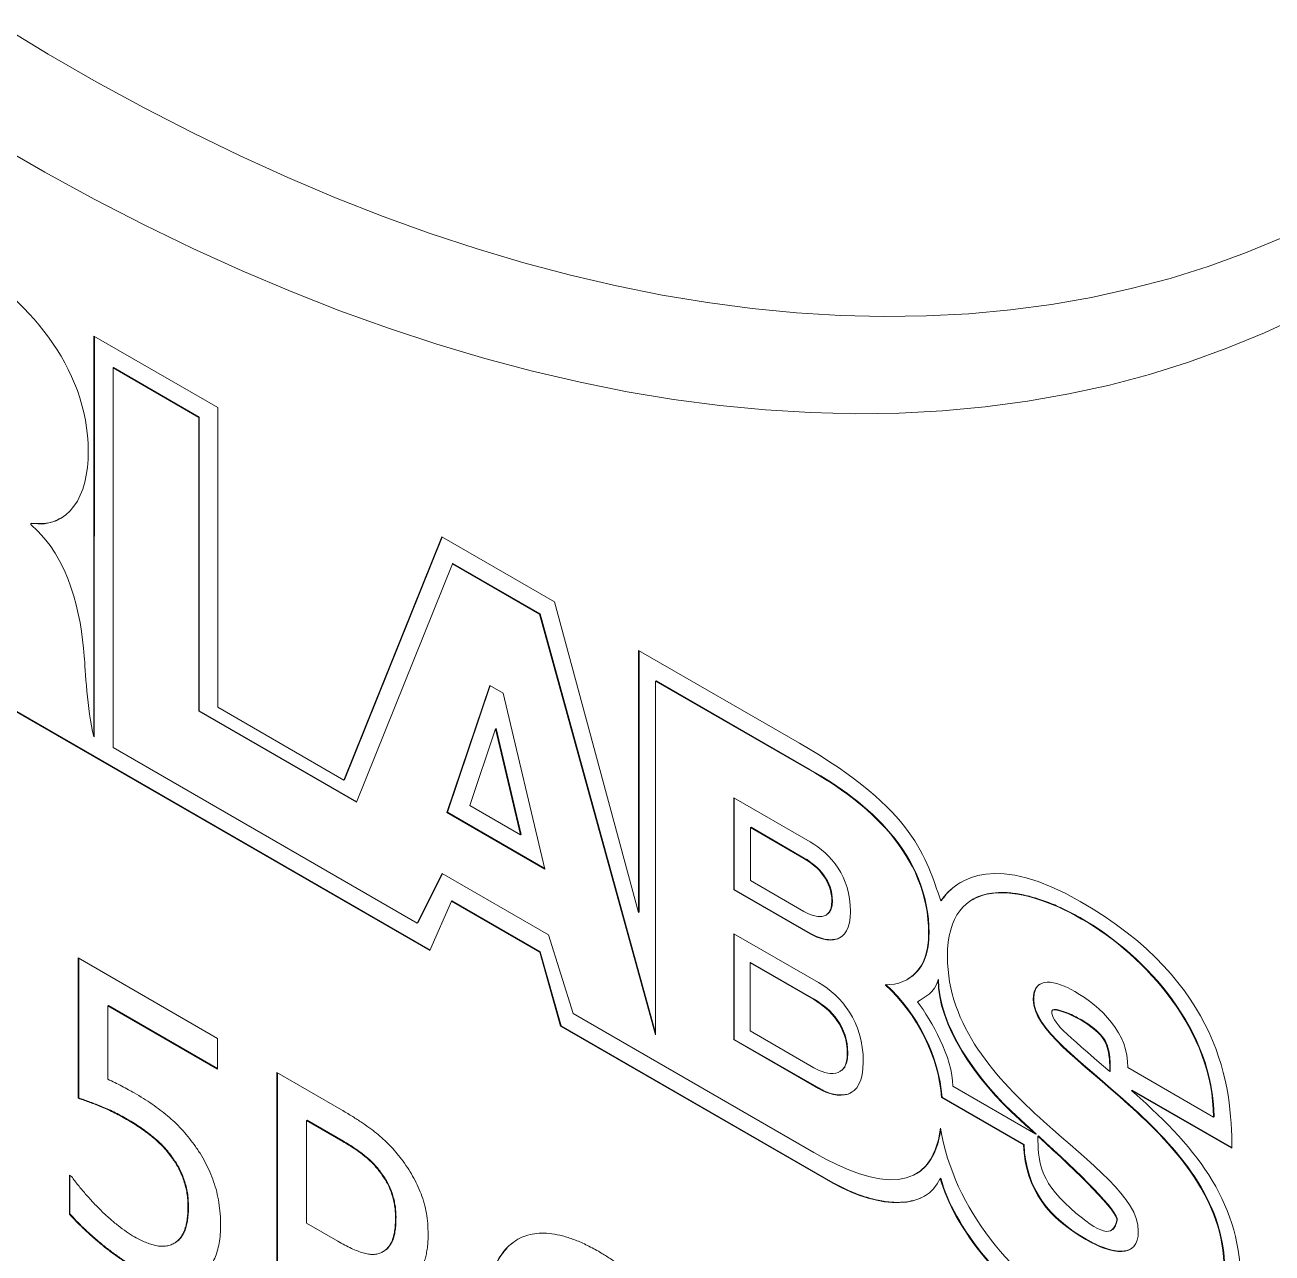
# Model space of a CAD drawing. Header units: inches. Extents: x 0.1 to 10.9, y 0.1 to 8.4.
# Drawn here: x 9.8871 to 10.1413, y 6.5804 to 6.8307 of the extents above; entities that cross this region are included whole.
import ezdxf

# ---------------------------------------------------------------- set-up
doc = ezdxf.new("R2010")
doc.units = ezdxf.units.IN
doc.header["$MEASUREMENT"] = 0

msp = doc.modelspace()

# ---------------------------------------------------------------- linework, layer by layer
at = {"color": 7, "linetype": 'Continuous', "lineweight": 0}
for p, q in [((9.90116, 6.76727), (9.90112, 6.68557)), ((9.92639, 6.75271), (9.90116, 6.76727)), ((9.90127, 6.76721), (9.90122, 6.68563)), ((9.90517, 6.76083), (9.90507, 6.76077)), ((9.90507, 6.6834), (9.90507, 6.76077)), ((9.90507, 6.76077), (9.92255, 6.75068)), ((9.90517, 6.76083), (9.92265, 6.75074)), ((9.92265, 6.75074), (9.92255, 6.75068)), ((9.92255, 6.75068), (9.92255, 6.69081)), ((9.92265, 6.75074), (9.92265, 6.69087)), ((9.92639, 6.69162), (9.92639, 6.75271)), ((9.88843, 6.72912), (9.88832, 6.72906)), ((9.88832, 6.72906), (9.88832, 6.72882)), ((9.9721, 6.72632), (9.95213, 6.67676)), ((9.97217, 6.72628), (9.95224, 6.67682)), ((9.99503, 6.71308), (9.9721, 6.72632)), ((9.9547, 6.67224), (9.97421, 6.72085)), ((9.97432, 6.72092), (9.97421, 6.72085)), ((9.97421, 6.72085), (9.99197, 6.7106)), ((9.97432, 6.72092), (9.99208, 6.71066)), ((10.01217, 6.64979), (9.99503, 6.71308)), ((9.99208, 6.71066), (9.99197, 6.7106)), ((9.99197, 6.7106), (10.01564, 6.6248)), ((9.99208, 6.71066), (10.01564, 6.62525)), ((10.04494, 6.68427), (10.01217, 6.70319)), ((10.01217, 6.70319), (10.01217, 6.64979)), ((10.01227, 6.70313), (10.01227, 6.64985)), ((10.01574, 6.697), (10.01564, 6.69694)), ((10.01564, 6.6248), (10.01564, 6.69694)), ((10.01564, 6.69694), (10.04702, 6.67882)), ((10.01574, 6.697), (10.04713, 6.67888)), ((9.98186, 6.69605), (9.9731, 6.67014)), ((9.98193, 6.69601), (9.9732, 6.6702)), ((9.98186, 6.69605), (9.98459, 6.69448)), ((9.98459, 6.69448), (9.99306, 6.65862)), ((9.96962, 6.64202), (9.8831, 6.69196)), ((9.96966, 6.64211), (9.88321, 6.69202)), ((9.92265, 6.69087), (9.92255, 6.69081)), ((9.92255, 6.69081), (9.9547, 6.67224)), ((9.92265, 6.69087), (9.95474, 6.67234)), ((9.95213, 6.67676), (9.92639, 6.69162)), ((9.98304, 6.68721), (9.9778, 6.67156)), ((9.98315, 6.68727), (9.98304, 6.68721)), ((9.98811, 6.66561), (9.98304, 6.68721)), ((9.98822, 6.66567), (9.98315, 6.68727)), ((9.90122, 6.68563), (9.90112, 6.68557)), ((9.96707, 6.6476), (9.90507, 6.6834)), ((9.95224, 6.67682), (9.95213, 6.67676)), ((10.04713, 6.67888), (10.04702, 6.67882)), ((9.9778, 6.67156), (9.98811, 6.66561)), ((10.03157, 6.67315), (10.04712, 6.66417)), ((10.03157, 6.65441), (10.03157, 6.67315)), ((10.03167, 6.65447), (10.03167, 6.67309)), ((9.9732, 6.6702), (9.9731, 6.67014)), ((9.99306, 6.65862), (9.9731, 6.67014)), ((9.99303, 6.65876), (9.9732, 6.6702)), ((10.03508, 6.66713), (10.03497, 6.66707)), ((10.03497, 6.66707), (10.03497, 6.65626)), ((10.04583, 6.6608), (10.03497, 6.66707)), ((10.04594, 6.66087), (10.03508, 6.66713)), ((9.98822, 6.66567), (9.98811, 6.66561)), ((10.04594, 6.66087), (10.04583, 6.6608)), ((9.97216, 6.65771), (9.96707, 6.6476)), ((9.97222, 6.65767), (9.96718, 6.64766)), ((9.99383, 6.6452), (9.97216, 6.65771)), ((10.03497, 6.65626), (10.04583, 6.64999)), ((10.03167, 6.65447), (10.03157, 6.65441)), ((10.04712, 6.64543), (10.03157, 6.65441)), ((10.04723, 6.64549), (10.03167, 6.65447)), ((9.96962, 6.64202), (9.97404, 6.6521)), ((9.97414, 6.65217), (9.97404, 6.6521)), ((9.97404, 6.6521), (9.99204, 6.64171)), ((9.97414, 6.65217), (9.99214, 6.64177)), ((10.05167, 6.65211), (10.05156, 6.65205)), ((10.07387, 6.6522), (10.07377, 6.65214)), ((10.08032, 6.65246), (10.08018, 6.65238)), ((10.01227, 6.64985), (10.01217, 6.64979)), ((10.05036, 6.64925), (10.05049, 6.64932)), ((9.96718, 6.64766), (9.96707, 6.6476)), ((10.10256, 6.6485), (10.10245, 6.64844)), ((9.99883, 6.62916), (9.99383, 6.6452)), ((10.03157, 6.64545), (10.04885, 6.63547)), ((10.03157, 6.64545), (10.03157, 6.62385)), ((10.03167, 6.64539), (10.03167, 6.62391)), ((10.04723, 6.64549), (10.04712, 6.64543)), ((10.07137, 6.64554), (10.07127, 6.64548)), ((9.99214, 6.64177), (9.99204, 6.64171)), ((9.99204, 6.64171), (9.99628, 6.62663)), ((9.99214, 6.64177), (9.99638, 6.62669)), ((9.89798, 6.6405), (9.92638, 6.62411)), ((9.89798, 6.6119), (9.89798, 6.6405)), ((9.89809, 6.61196), (9.89809, 6.64044)), ((10.03499, 6.63957), (10.03488, 6.63951)), ((10.03488, 6.63951), (10.03488, 6.62562)), ((10.04786, 6.63202), (10.03488, 6.63951)), ((10.04796, 6.63208), (10.03499, 6.63957)), ((10.06695, 6.63612), (10.06709, 6.6362)), ((10.07329, 6.63613), (10.07319, 6.63607)), ((10.04796, 6.63208), (10.04786, 6.63202)), ((10.0927, 6.63204), (10.09259, 6.63198)), ((9.90413, 6.6308), (9.90402, 6.63074)), ((9.90402, 6.63074), (9.90402, 6.61579)), ((9.92638, 6.61783), (9.90402, 6.63074)), ((9.92638, 6.61795), (9.90413, 6.6308)), ((10.04787, 6.60085), (9.99883, 6.62916)), ((10.09662, 6.62994), (10.09649, 6.62987)), ((9.99638, 6.62669), (9.99628, 6.62663)), ((9.99628, 6.62663), (10.05172, 6.59462)), ((9.99638, 6.62669), (10.05182, 6.59468)), ((10.10247, 6.62786), (10.10237, 6.6278)), ((9.92638, 6.62411), (9.92638, 6.61783)), ((10.03167, 6.62391), (10.03157, 6.62385)), ((10.04885, 6.61388), (10.03157, 6.62385)), ((10.04895, 6.61394), (10.03167, 6.62391)), ((10.03488, 6.62562), (10.04786, 6.61813)), ((10.05481, 6.62113), (10.0547, 6.62107)), ((10.10812, 6.62073), (10.10801, 6.62067)), ((10.12933, 6.60807), (10.11185, 6.61816)), ((9.93846, 6.61714), (9.95163, 6.60953)), ((9.93846, 6.56202), (9.93846, 6.61714)), ((9.93857, 6.56208), (9.93857, 6.61707)), ((10.05314, 6.61733), (10.05327, 6.6174)), ((10.1083, 6.6174), (10.10819, 6.61734)), ((10.04895, 6.61394), (10.04885, 6.61388)), ((10.09309, 6.60459), (10.07619, 6.61435)), ((10.11273, 6.61353), (10.11262, 6.61347)), ((10.11262, 6.61347), (10.13307, 6.60175)), ((10.11273, 6.61353), (10.13307, 6.60187)), ((9.89809, 6.61196), (9.89798, 6.6119)), ((10.07401, 6.61213), (10.07391, 6.61207)), ((10.07391, 6.61207), (10.09062, 6.60243)), ((10.07401, 6.61213), (10.09072, 6.60249)), ((10.11215, 6.61065), (10.11204, 6.61059)), ((10.12944, 6.60813), (10.12933, 6.60807)), ((9.90794, 6.60767), (9.90784, 6.60761)), ((9.94461, 6.60743), (9.9445, 6.60737)), ((9.9445, 6.60737), (9.9445, 6.58644)), ((9.95189, 6.6031), (9.9445, 6.60737)), ((9.952, 6.60316), (9.94461, 6.60743)), ((10.08991, 6.60762), (10.0898, 6.60755)), ((9.952, 6.60316), (9.95189, 6.6031)), ((10.0932, 6.60465), (10.09309, 6.60459)), ((10.09365, 6.60423), (10.09355, 6.60417)), ((10.09072, 6.60249), (10.09062, 6.60243)), ((9.91726, 6.5997), (9.91715, 6.59964)), ((9.89617, 6.5962), (9.89661, 6.59595)), ((9.89617, 6.5883), (9.89617, 6.5962)), ((9.89627, 6.58836), (9.89627, 6.59614)), ((9.95966, 6.5968), (9.95955, 6.59674)), ((10.06868, 6.59648), (10.06881, 6.59656)), ((10.07375, 6.59561), (10.07364, 6.59555)), ((10.05182, 6.59468), (10.05172, 6.59462)), ((9.89627, 6.58836), (9.89617, 6.5883)), ((9.92044, 6.58983), (9.92034, 6.58977)), ((9.96273, 6.58769), (9.96263, 6.58763)), ((9.9445, 6.58644), (9.95086, 6.58277)), ((10.10973, 6.58697), (10.10962, 6.58691)), ((10.1034, 6.58317), (10.1033, 6.58311)), ((10.10846, 6.58498), (10.1086, 6.58506)), ((9.91764, 6.58241), (9.91753, 6.58235)), ((9.95994, 6.58055), (9.95983, 6.58049))]:
    msp.add_line(p, q, dxfattribs=at)
at = {"color": 7, "linetype": 'Continuous', "lineweight": 0, "flags": 128}
for points in [[(9.88205, 6.83067), (9.89184, 6.82474), (9.90163, 6.8191), (9.91142, 6.81376), (9.9212, 6.80872), (9.93097, 6.80399), (9.94071, 6.79957), (9.95042, 6.79545), (9.96009, 6.79166), (9.96972, 6.78818), (9.97929, 6.78502), (9.98881, 6.78218), (9.99827, 6.77967), (10.00766, 6.77748), (10.01697, 6.77561), (10.0262, 6.77408), (10.03533, 6.77288), (10.04438, 6.772), (10.05332, 6.77146), (10.06215, 6.77125), (10.07087, 6.77137), (10.07947, 6.77182), (10.08794, 6.7726), (10.09629, 6.77371), (10.10449, 6.77515), (10.11255, 6.77692), (10.12047, 6.77902), (10.12823, 6.78144), (10.13583, 6.78419), (10.14326, 6.78726)], [(10.14719, 6.77141), (10.13972, 6.76792), (10.13207, 6.76476), (10.12425, 6.76193), (10.11627, 6.75944), (10.10813, 6.75728), (10.09984, 6.75545), (10.0914, 6.75397), (10.08282, 6.75282), (10.0741, 6.75202), (10.06526, 6.75155), (10.05629, 6.75143), (10.0472, 6.75165), (10.03801, 6.75221), (10.0287, 6.7531), (10.0193, 6.75434), (10.00981, 6.75592), (10.00023, 6.75783), (9.99058, 6.76008), (9.98085, 6.76267), (9.97106, 6.76559), (9.9612, 6.76884), (9.9513, 6.77242), (9.94135, 6.77632), (9.93136, 6.78055), (9.92134, 6.7851), (9.9113, 6.78997), (9.90124, 6.79515), (9.89117, 6.80065), (9.88109, 6.80645)]]:
    msp.add_lwpolyline(points, dxfattribs=at)
at = {"color": 7, "linetype": 'Continuous', "lineweight": 0}
for points in [[(9.87392, 6.783), (9.88707, 6.77541), (9.90002, 6.76109), (9.90002, 6.7438)], [(9.90002, 6.7438), (9.90002, 6.73455), (9.89615, 6.72802), (9.88832, 6.72906)], [(9.88832, 6.72882), (9.89626, 6.72207), (9.89856, 6.71054), (9.89919, 6.70201)], [(9.89919, 6.70201), (9.89941, 6.69921), (9.89981, 6.69132), (9.90112, 6.68557)], [(10.07377, 6.65214), (10.07064, 6.66082), (10.06879, 6.6705), (10.04494, 6.68427)], [(10.04702, 6.67882), (10.05858, 6.67237), (10.07127, 6.66159), (10.07127, 6.64548)], [(10.04713, 6.67888), (10.05868, 6.67243), (10.07137, 6.66165), (10.07137, 6.64554)], [(10.04712, 6.66417), (10.05134, 6.66173), (10.05534, 6.6571), (10.05534, 6.64999)], [(10.10218, 6.65204), (10.08541, 6.66172), (10.0771, 6.65708), (10.07377, 6.65214)], [(10.05156, 6.65205), (10.05156, 6.65615), (10.04877, 6.65911), (10.04583, 6.6608)], [(10.05167, 6.65211), (10.05167, 6.65621), (10.04888, 6.65917), (10.04594, 6.66087)], [(10.07511, 6.64078), (10.07511, 6.65764), (10.08986, 6.65571), (10.10245, 6.64844)], [(10.04583, 6.64999), (10.04825, 6.64859), (10.05156, 6.64802), (10.05156, 6.65205)], [(10.13307, 6.60175), (10.13307, 6.61422), (10.13095, 6.63543), (10.10218, 6.65204)], [(10.05534, 6.64999), (10.05534, 6.64302), (10.05058, 6.64343), (10.04712, 6.64543)], [(10.10245, 6.64844), (10.1158, 6.64074), (10.12923, 6.62553), (10.12933, 6.60807)], [(10.10256, 6.6485), (10.1159, 6.6408), (10.12934, 6.62559), (10.12944, 6.60813)], [(10.07127, 6.64548), (10.07127, 6.63856), (10.0677, 6.63501), (10.06243, 6.63502)], [(10.09475, 6.60717), (10.08516, 6.61584), (10.07511, 6.62662), (10.07511, 6.64078)], [(10.06903, 6.63154), (10.07041, 6.63261), (10.07249, 6.63327), (10.07319, 6.63607)], [(10.07319, 6.63607), (10.07319, 6.62701), (10.08057, 6.61581), (10.0898, 6.60755)], [(10.07329, 6.63613), (10.07329, 6.62707), (10.08068, 6.61587), (10.08991, 6.60762)], [(10.10104, 6.63369), (10.09729, 6.63586), (10.09259, 6.63706), (10.09259, 6.63198)], [(10.04885, 6.63547), (10.05353, 6.63277), (10.05796, 6.62753), (10.05796, 6.61933)], [(10.06243, 6.63502), (10.06904, 6.629), (10.0733, 6.62028), (10.07391, 6.61207)], [(10.06254, 6.63508), (10.06914, 6.62907), (10.07341, 6.62034), (10.07401, 6.61213)], [(10.11185, 6.61816), (10.11214, 6.62502), (10.1064, 6.6306), (10.10104, 6.63369)], [(10.0547, 6.62107), (10.0547, 6.62634), (10.05137, 6.62999), (10.04786, 6.63202)], [(10.05481, 6.62113), (10.05481, 6.6264), (10.05148, 6.63005), (10.04796, 6.63208)], [(10.07619, 6.61435), (10.07619, 6.62021), (10.0718, 6.62781), (10.06903, 6.63154)], [(10.09259, 6.63198), (10.09259, 6.62604), (10.10226, 6.61937), (10.11204, 6.61059)], [(10.0927, 6.63204), (10.0927, 6.6261), (10.10237, 6.61943), (10.11215, 6.61065)], [(10.09637, 6.62963), (10.09637, 6.63065), (10.10043, 6.62898), (10.10237, 6.6278)], [(10.10819, 6.61734), (10.09888, 6.62542), (10.09637, 6.62734), (10.09637, 6.62963)], [(10.10237, 6.6278), (10.10637, 6.62535), (10.10762, 6.62369), (10.10801, 6.62067)], [(10.10247, 6.62786), (10.10648, 6.62541), (10.10773, 6.62375), (10.10812, 6.62073)], [(10.04786, 6.61813), (10.05074, 6.61646), (10.0547, 6.6159), (10.0547, 6.62107)], [(10.10801, 6.62067), (10.10817, 6.61948), (10.10819, 6.61878), (10.10819, 6.61734)], [(10.10812, 6.62073), (10.10828, 6.61954), (10.10829, 6.61884), (10.1083, 6.6174)], [(10.05796, 6.61933), (10.05796, 6.61129), (10.05269, 6.61166), (10.04885, 6.61388)], [(10.11313, 6.61302), (10.11296, 6.61318), (10.1128, 6.61331), (10.11262, 6.61347)], [(10.11204, 6.61059), (10.12172, 6.60187), (10.13149, 6.59104), (10.13149, 6.5771)], [(10.11215, 6.61065), (10.12183, 6.60193), (10.1316, 6.5911), (10.1316, 6.57716)], [(10.13498, 6.57341), (10.13498, 6.59033), (10.12655, 6.6012), (10.11313, 6.61302)], [(10.07371, 6.60584), (10.07193, 6.59212), (10.06101, 6.59326), (10.04787, 6.60085)], [(10.10226, 6.56715), (10.08863, 6.57502), (10.07641, 6.58918), (10.07371, 6.60584)], [(10.0898, 6.60755), (10.09088, 6.60659), (10.09199, 6.60559), (10.09309, 6.60459)], [(10.08991, 6.60762), (10.09099, 6.60665), (10.09209, 6.60565), (10.0932, 6.60465)], [(10.11401, 6.58482), (10.11401, 6.59162), (10.10443, 6.59845), (10.09475, 6.60717)], [(10.10017, 6.58949), (10.09363, 6.59533), (10.09355, 6.59953), (10.09355, 6.60417)], [(10.09355, 6.60417), (10.10177, 6.59668), (10.11005, 6.58865), (10.10962, 6.58691)], [(10.09365, 6.60423), (10.10188, 6.59674), (10.11016, 6.58871), (10.10973, 6.58697)], [(10.09062, 6.60243), (10.09099, 6.59313), (10.09588, 6.58739), (10.1033, 6.58311)], [(10.09072, 6.60249), (10.0911, 6.59319), (10.09598, 6.58746), (10.1034, 6.58317)], [(10.05172, 6.59462), (10.06161, 6.58911), (10.07084, 6.5892), (10.07364, 6.59555)], [(10.07364, 6.59555), (10.07631, 6.58604), (10.0856, 6.57267), (10.1036, 6.56227)], [(10.07375, 6.59561), (10.07641, 6.5861), (10.0857, 6.57273), (10.10371, 6.56233)], [(10.10962, 6.58691), (10.1088, 6.58359), (10.10641, 6.58392), (10.10017, 6.58949)], [(10.1033, 6.58311), (10.10856, 6.58007), (10.11401, 6.57909), (10.11401, 6.58482)]]:
    msp.add_open_spline(points, degree=3, dxfattribs=at)
for points, knots in [([(9.89447, 6.73018), (9.894, 6.72993), (9.89291, 6.72933), (9.89088, 6.72894), (9.88926, 6.72906), (9.88843, 6.72912)], [0, 0, 0, 0, 0.27071, 0.628363, 1, 1, 1, 1]), ([(10.07791, 6.65594), (10.07781, 6.65589), (10.07716, 6.65557), (10.07614, 6.65476), (10.07487, 6.65357), (10.0742, 6.65264), (10.07387, 6.6522)], [0, 0, 0, 0, 0.060104, 0.400653, 0.714461, 1, 1, 1, 1]), ([(10.08032, 6.65243), (10.08039, 6.65248), (10.08098, 6.65289), (10.08227, 6.65334), (10.08437, 6.65382), (10.08691, 6.6539), (10.08987, 6.65356), (10.09297, 6.6528), (10.09615, 6.65168), (10.09936, 6.65027), (10.1015, 6.64909), (10.10256, 6.6485)], [0, 0, 0, 0, 0.01419, 0.108403, 0.203828, 0.333307, 0.465302, 0.599166, 0.733838, 0.867964, 1, 1, 1, 1]), ([(10.05047, 6.64934), (10.05056, 6.64939), (10.05087, 6.64954), (10.05127, 6.65007), (10.05161, 6.65094), (10.05165, 6.65171), (10.05167, 6.65211)], [0, 0, 0, 0, 0.113889, 0.386544, 0.676681, 1, 1, 1, 1]), ([(10.05329, 6.64473), (10.05318, 6.64466), (10.05281, 6.64441), (10.05188, 6.6442), (10.0505, 6.64421), (10.04886, 6.64465), (10.04776, 6.64522), (10.04723, 6.64549)], [0, 0, 0, 0, 0.071879, 0.243557, 0.506788, 0.761111, 1, 1, 1, 1]), ([(10.07137, 6.64554), (10.07133, 6.64462), (10.07126, 6.6428), (10.07064, 6.64048), (10.06967, 6.63856), (10.06848, 6.63711), (10.06749, 6.63651), (10.06705, 6.63623)], [0, 0, 0, 0, 0.215461, 0.423563, 0.628025, 0.831863, 1, 1, 1, 1]), ([(10.0941, 6.63519), (10.09389, 6.63507), (10.09345, 6.63482), (10.09303, 6.6341), (10.09274, 6.63319), (10.09271, 6.63244), (10.0927, 6.63204)], [0, 0, 0, 0, 0.241095, 0.477995, 0.727539, 1, 1, 1, 1]), ([(10.09661, 6.62993), (10.09662, 6.62994), (10.09676, 6.63003), (10.0972, 6.63001), (10.0979, 6.62988), (10.09888, 6.62957), (10.10005, 6.62911), (10.10129, 6.62853), (10.1021, 6.62807), (10.10247, 6.62786)], [0, 0, 0, 0, 0.009264, 0.102492, 0.228871, 0.379418, 0.598889, 0.814911, 1, 1, 1, 1]), ([(10.05324, 6.61743), (10.0534, 6.61752), (10.05383, 6.61775), (10.05434, 6.61849), (10.05474, 6.61963), (10.05479, 6.62061), (10.05481, 6.62113)], [0, 0, 0, 0, 0.1503497, 0.4087546, 0.6873638, 1, 1, 1, 1]), ([(9.90402, 6.61579), (9.90449, 6.61557), (9.90543, 6.61512), (9.90683, 6.61439), (9.90814, 6.61369), (9.90898, 6.61322), (9.90937, 6.613)], [0, 0, 0, 0, 0.263732, 0.530514, 0.784727, 1, 1, 1, 1]), ([(10.05557, 6.61314), (10.05549, 6.61308), (10.05511, 6.61281), (10.05424, 6.6126), (10.05301, 6.61253), (10.05165, 6.61277), (10.05029, 6.61322), (10.04939, 6.6137), (10.04895, 6.61394)], [0, 0, 0, 0, 0.053841, 0.230195, 0.432771, 0.629985, 0.820115, 1, 1, 1, 1]), ([(9.90784, 6.60761), (9.90692, 6.60811), (9.90512, 6.60911), (9.90291, 6.61008), (9.90123, 6.61073), (9.90006, 6.61118), (9.89899, 6.61155), (9.89831, 6.61179), (9.89798, 6.6119)], [0, 0, 0, 0, 0.2763741, 0.543841, 0.6706926, 0.7891163, 0.8993055, 1, 1, 1, 1]), ([(9.90794, 6.60767), (9.90703, 6.60817), (9.90522, 6.60917), (9.90301, 6.61014), (9.90133, 6.61079), (9.90017, 6.61124), (9.8991, 6.61161), (9.89841, 6.61185), (9.89809, 6.61196)], [0, 0, 0, 0, 0.2763741, 0.543841, 0.6706926, 0.7891163, 0.8993055, 1, 1, 1, 1]), ([(9.90937, 6.613), (9.91, 6.61263), (9.91121, 6.61191), (9.91299, 6.61075), (9.91464, 6.60956), (9.91618, 6.60833), (9.91763, 6.60704), (9.91901, 6.60564), (9.92034, 6.60413), (9.92116, 6.60305), (9.92157, 6.6025)], [0, 0, 0, 0, 0.147901, 0.286494, 0.4169, 0.538123, 0.654717, 0.770069, 0.884478, 1, 1, 1, 1]), ([(9.95163, 6.60953), (9.95231, 6.60913), (9.95361, 6.60836), (9.95548, 6.60717), (9.95717, 6.60599), (9.9587, 6.60483), (9.96011, 6.60362), (9.96143, 6.60234), (9.96268, 6.60097), (9.96346, 6.59998), (9.96385, 6.59949)], [0, 0, 0, 0, 0.161052, 0.308885, 0.442335, 0.563177, 0.676001, 0.785387, 0.893479, 1, 1, 1, 1]), ([(9.91715, 6.59964), (9.91687, 6.60004), (9.91629, 6.60084), (9.91532, 6.60195), (9.91426, 6.60301), (9.91312, 6.604), (9.91189, 6.60495), (9.9106, 6.60588), (9.90924, 6.60678), (9.90831, 6.60733), (9.90784, 6.60761)], [0, 0, 0, 0, 0.10695, 0.21744, 0.332087, 0.453107, 0.580063, 0.713817, 0.853671, 1, 1, 1, 1]), ([(9.91726, 6.5997), (9.91698, 6.6001), (9.9164, 6.6009), (9.91542, 6.60201), (9.91437, 6.60307), (9.91322, 6.60406), (9.912, 6.60501), (9.91071, 6.60594), (9.90935, 6.60684), (9.90842, 6.60739), (9.90794, 6.60767)], [0, 0, 0, 0, 0.10695, 0.21744, 0.332087, 0.453107, 0.580063, 0.713817, 0.853671, 1, 1, 1, 1]), ([(10.07376, 6.6056), (10.07363, 6.6048), (10.07336, 6.60314), (10.07261, 6.60098), (10.07161, 6.5991), (10.07035, 6.59766), (10.0694, 6.59683), (10.06883, 6.59657), (10.0688, 6.59656)], [0, 0, 0, 0, 0.199009, 0.409137, 0.608704, 0.801265, 0.990189, 1, 1, 1, 1]), ([(9.95955, 6.59674), (9.95931, 6.59705), (9.95884, 6.59768), (9.95805, 6.59854), (9.9572, 6.59937), (9.95629, 6.60014), (9.9553, 6.60091), (9.95424, 6.60165), (9.95309, 6.6024), (9.9523, 6.60286), (9.95189, 6.6031)], [0, 0, 0, 0, 0.105432, 0.212693, 0.325664, 0.442822, 0.566916, 0.701779, 0.845697, 1, 1, 1, 1]), ([(9.95966, 6.5968), (9.95942, 6.59711), (9.95894, 6.59774), (9.95815, 6.59861), (9.95731, 6.59943), (9.95639, 6.6002), (9.95541, 6.60098), (9.95435, 6.60171), (9.9532, 6.60247), (9.95241, 6.60293), (9.952, 6.60316)], [0, 0, 0, 0, 0.105432, 0.212693, 0.325664, 0.442822, 0.566916, 0.701779, 0.845697, 1, 1, 1, 1]), ([(9.92157, 6.6025), (9.92199, 6.60191), (9.92281, 6.60073), (9.92388, 6.59884), (9.92481, 6.5969), (9.9256, 6.59488), (9.92624, 6.59278), (9.92667, 6.59058), (9.92694, 6.58829), (9.92697, 6.58678), (9.92698, 6.58599)], [0, 0, 0, 0, 0.115812, 0.229277, 0.343231, 0.459497, 0.579885, 0.709339, 0.848594, 1, 1, 1, 1]), ([(9.92034, 6.58977), (9.92032, 6.59024), (9.9203, 6.59115), (9.92016, 6.59251), (9.91988, 6.59384), (9.91951, 6.59511), (9.91904, 6.59632), (9.91851, 6.59749), (9.91788, 6.59861), (9.9174, 6.5993), (9.91715, 6.59964)], [0, 0, 0, 0, 0.150549, 0.290378, 0.420506, 0.543202, 0.660404, 0.774798, 0.887007, 1, 1, 1, 1]), ([(9.92044, 6.58983), (9.92043, 6.5903), (9.92041, 6.59121), (9.92026, 6.59257), (9.91998, 6.5939), (9.91962, 6.59517), (9.91915, 6.59638), (9.91861, 6.59755), (9.91798, 6.59867), (9.9175, 6.59936), (9.91726, 6.5997)], [0, 0, 0, 0, 0.150549, 0.290378, 0.420506, 0.543202, 0.660404, 0.774798, 0.887007, 1, 1, 1, 1]), ([(9.96385, 6.59949), (9.96426, 6.59893), (9.96506, 6.59782), (9.96614, 6.59605), (9.96708, 6.59424), (9.96787, 6.59238), (9.96853, 6.59044), (9.96895, 6.58843), (9.96924, 6.58632), (9.96926, 6.58495), (9.96927, 6.58423)], [0, 0, 0, 0, 0.12046, 0.237385, 0.353493, 0.469003, 0.587858, 0.714821, 0.851378, 1, 1, 1, 1]), ([(9.89661, 6.59595), (9.89705, 6.59535), (9.89796, 6.59415), (9.89943, 6.59242), (9.90099, 6.59068), (9.90265, 6.58898), (9.90436, 6.58737), (9.90608, 6.58594), (9.90778, 6.58466), (9.90891, 6.58398), (9.90947, 6.58364)], [0, 0, 0, 0, 0.11569, 0.236358, 0.361367, 0.492737, 0.624634, 0.753014, 0.877387, 1, 1, 1, 1]), ([(9.96263, 6.58763), (9.96262, 6.58802), (9.9626, 6.58879), (9.96247, 6.58996), (9.96224, 6.59112), (9.96193, 6.59226), (9.96151, 6.5934), (9.96098, 6.59454), (9.96032, 6.59567), (9.95981, 6.59638), (9.95955, 6.59674)], [0, 0, 0, 0, 0.135671, 0.266034, 0.388829, 0.508987, 0.626837, 0.746505, 0.87036, 1, 1, 1, 1]), ([(9.96273, 6.58769), (9.96272, 6.58808), (9.9627, 6.58885), (9.96258, 6.59002), (9.96234, 6.59118), (9.96204, 6.59232), (9.96162, 6.59347), (9.96108, 6.5946), (9.96043, 6.59573), (9.95992, 6.59644), (9.95966, 6.5968)], [0, 0, 0, 0, 0.135671, 0.266034, 0.388829, 0.508987, 0.626837, 0.746505, 0.87036, 1, 1, 1, 1]), ([(10.05182, 6.59468), (10.05292, 6.59411), (10.0551, 6.59297), (10.05829, 6.59178), (10.06134, 6.59098), (10.06419, 6.59064), (10.06663, 6.59071), (10.06864, 6.59117), (10.06989, 6.59159), (10.07045, 6.59198), (10.07052, 6.59204)], [0, 0, 0, 0, 0.161252, 0.319577, 0.474096, 0.623929, 0.768311, 0.877618, 0.983184, 1, 1, 1, 1]), ([(9.9097, 6.57723), (9.90906, 6.57761), (9.90779, 6.57836), (9.9059, 6.57964), (9.90404, 6.581), (9.90225, 6.58246), (9.90054, 6.58393), (9.89896, 6.58541), (9.8975, 6.58683), (9.8966, 6.58782), (9.89617, 6.5883)], [0, 0, 0, 0, 0.1377, 0.273812, 0.407978, 0.540702, 0.668658, 0.787067, 0.897957, 1, 1, 1, 1]), ([(9.9098, 6.57729), (9.90916, 6.57767), (9.90789, 6.57842), (9.90601, 6.57971), (9.90415, 6.58106), (9.90235, 6.58252), (9.90065, 6.58399), (9.89906, 6.58547), (9.89761, 6.58689), (9.89671, 6.58788), (9.89627, 6.58836)], [0, 0, 0, 0, 0.1377, 0.273812, 0.407978, 0.540702, 0.668658, 0.787067, 0.897957, 1, 1, 1, 1]), ([(9.91753, 6.58235), (9.91775, 6.5825), (9.9182, 6.58279), (9.91876, 6.5834), (9.91925, 6.58412), (9.91965, 6.58498), (9.91996, 6.58597), (9.92017, 6.58711), (9.92031, 6.58838), (9.92033, 6.5893), (9.92034, 6.58977)], [0, 0, 0, 0, 0.114318, 0.229356, 0.344696, 0.463601, 0.587407, 0.717077, 0.855051, 1, 1, 1, 1]), ([(9.91764, 6.58241), (9.91786, 6.58256), (9.91831, 6.58285), (9.91887, 6.58346), (9.91936, 6.58418), (9.91975, 6.58504), (9.92007, 6.58603), (9.92028, 6.58717), (9.92041, 6.58844), (9.92043, 6.58936), (9.92044, 6.58983)], [0, 0, 0, 0, 0.114318, 0.229356, 0.344696, 0.463601, 0.587407, 0.717077, 0.855051, 1, 1, 1, 1]), ([(9.95983, 6.58049), (9.96006, 6.58062), (9.96051, 6.58088), (9.96108, 6.58145), (9.96157, 6.58209), (9.96196, 6.58287), (9.96227, 6.58379), (9.96248, 6.58489), (9.9626, 6.58619), (9.96262, 6.58714), (9.96263, 6.58763)], [0, 0, 0, 0, 0.117034, 0.230355, 0.342686, 0.45476, 0.572663, 0.702231, 0.844647, 1, 1, 1, 1]), ([(9.95994, 6.58055), (9.96017, 6.58068), (9.96062, 6.58095), (9.96119, 6.58151), (9.96167, 6.58215), (9.96207, 6.58293), (9.96237, 6.58385), (9.96259, 6.58496), (9.9627, 6.58625), (9.96272, 6.5872), (9.96273, 6.58769)], [0, 0, 0, 0, 0.117034, 0.230355, 0.342686, 0.45476, 0.572663, 0.702231, 0.844647, 1, 1, 1, 1]), ([(9.92698, 6.58599), (9.92697, 6.58536), (9.92694, 6.58411), (9.9267, 6.58236), (9.92633, 6.58074), (9.9258, 6.57927), (9.92515, 6.57796), (9.92438, 6.57684), (9.92349, 6.57592), (9.92281, 6.57547), (9.92247, 6.57525)], [0, 0, 0, 0, 0.1308009, 0.2589991, 0.3872123, 0.5158718, 0.6428148, 0.7641841, 0.8832864, 1, 1, 1, 1]), ([(10.10973, 6.58697), (10.10961, 6.5866), (10.10939, 6.5859), (10.10898, 6.58525), (10.10864, 6.58512), (10.10856, 6.58509)], [0, 0, 0, 0, 0.468112, 0.885218, 1, 1, 1, 1]), ([(9.90947, 6.58364), (9.90984, 6.58343), (9.91057, 6.58302), (9.91167, 6.58254), (9.91274, 6.58215), (9.9138, 6.58186), (9.91482, 6.58171), (9.91579, 6.58175), (9.91671, 6.58194), (9.91725, 6.58221), (9.91753, 6.58235)], [0, 0, 0, 0, 0.125539, 0.250711, 0.373962, 0.4983, 0.622179, 0.745943, 0.870871, 1, 1, 1, 1]), ([(9.95086, 6.58277), (9.95134, 6.5825), (9.95227, 6.58198), (9.95362, 6.5813), (9.95487, 6.58079), (9.95604, 6.58035), (9.95712, 6.58012), (9.95812, 6.58004), (9.95903, 6.58017), (9.95956, 6.58038), (9.95983, 6.58049)], [0, 0, 0, 0, 0.1513319, 0.2930699, 0.424794, 0.548705, 0.6656716, 0.7790172, 0.8895905, 1, 1, 1, 1]), ([(9.96927, 6.58423), (9.96927, 6.58374), (9.96926, 6.58279), (9.96913, 6.58145), (9.96893, 6.58021), (9.96866, 6.57907), (9.9683, 6.57805), (9.96787, 6.57712), (9.96734, 6.57632), (9.96675, 6.57562), (9.96609, 6.57501), (9.96535, 6.57452), (9.96457, 6.57411), (9.96372, 6.57381), (9.96281, 6.5736), (9.96184, 6.57349), (9.96082, 6.57346), (9.9601, 6.57353), (9.95974, 6.57357)], [0, 0, 0, 0, 0.070383, 0.137949, 0.203489, 0.266812, 0.32894, 0.389635, 0.449566, 0.509405, 0.568823, 0.628206, 0.68792, 0.74831, 0.809318, 0.871253, 0.934651, 1, 1, 1, 1]), ([(9.98075, 6.56511), (9.98077, 6.56622), (9.98081, 6.56839), (9.98113, 6.57139), (9.98163, 6.57411), (9.98236, 6.5765), (9.98327, 6.5786), (9.98438, 6.58038), (9.98566, 6.58186), (9.98667, 6.58258), (9.98717, 6.58294)], [0, 0, 0, 0, 0.1439338, 0.2811716, 0.4115964, 0.5373392, 0.6582324, 0.7750153, 0.8883549, 1, 1, 1, 1]), ([(9.98086, 6.56517), (9.98088, 6.56628), (9.98091, 6.56845), (9.98123, 6.57145), (9.98173, 6.57417), (9.98247, 6.57656), (9.98338, 6.57866), (9.98449, 6.58044), (9.98577, 6.58192), (9.98678, 6.58265), (9.98728, 6.583)], [0, 0, 0, 0, 0.1439338, 0.2811716, 0.4115964, 0.5373392, 0.6582324, 0.7750153, 0.8883549, 1, 1, 1, 1]), ([(9.98717, 6.58294), (9.98769, 6.58323), (9.98872, 6.58381), (9.9905, 6.58427), (9.9924, 6.58447), (9.99448, 6.58432), (9.99668, 6.5839), (9.99901, 6.58314), (10.00145, 6.5821), (10.00312, 6.58118), (10.00397, 6.58072)], [0, 0, 0, 0, 0.117347, 0.234829, 0.354217, 0.475986, 0.60122, 0.729862, 0.862095, 1, 1, 1, 1]), ([(10.1034, 6.58317), (10.10406, 6.58281), (10.10537, 6.58209), (10.10728, 6.58132), (10.10909, 6.58081), (10.11056, 6.58069), (10.11169, 6.58083), (10.11223, 6.58108), (10.11249, 6.5812)], [0, 0, 0, 0, 0.2026503, 0.4022067, 0.5944659, 0.7765429, 0.8919472, 1, 1, 1, 1]), ([(10.00397, 6.58072), (10.0046, 6.58034), (10.00588, 6.57957), (10.00778, 6.57827), (10.00969, 6.57683), (10.01161, 6.57526), (10.01358, 6.57349), (10.01565, 6.57148), (10.01782, 6.5692), (10.01927, 6.56755), (10.02002, 6.5667)], [0, 0, 0, 0, 0.114035, 0.228471, 0.343233, 0.459103, 0.580257, 0.710346, 0.850552, 1, 1, 1, 1])]:
    msp.add_open_spline(points, degree=3, knots=knots, dxfattribs=at)

doc.saveas('drawing.dxf')
